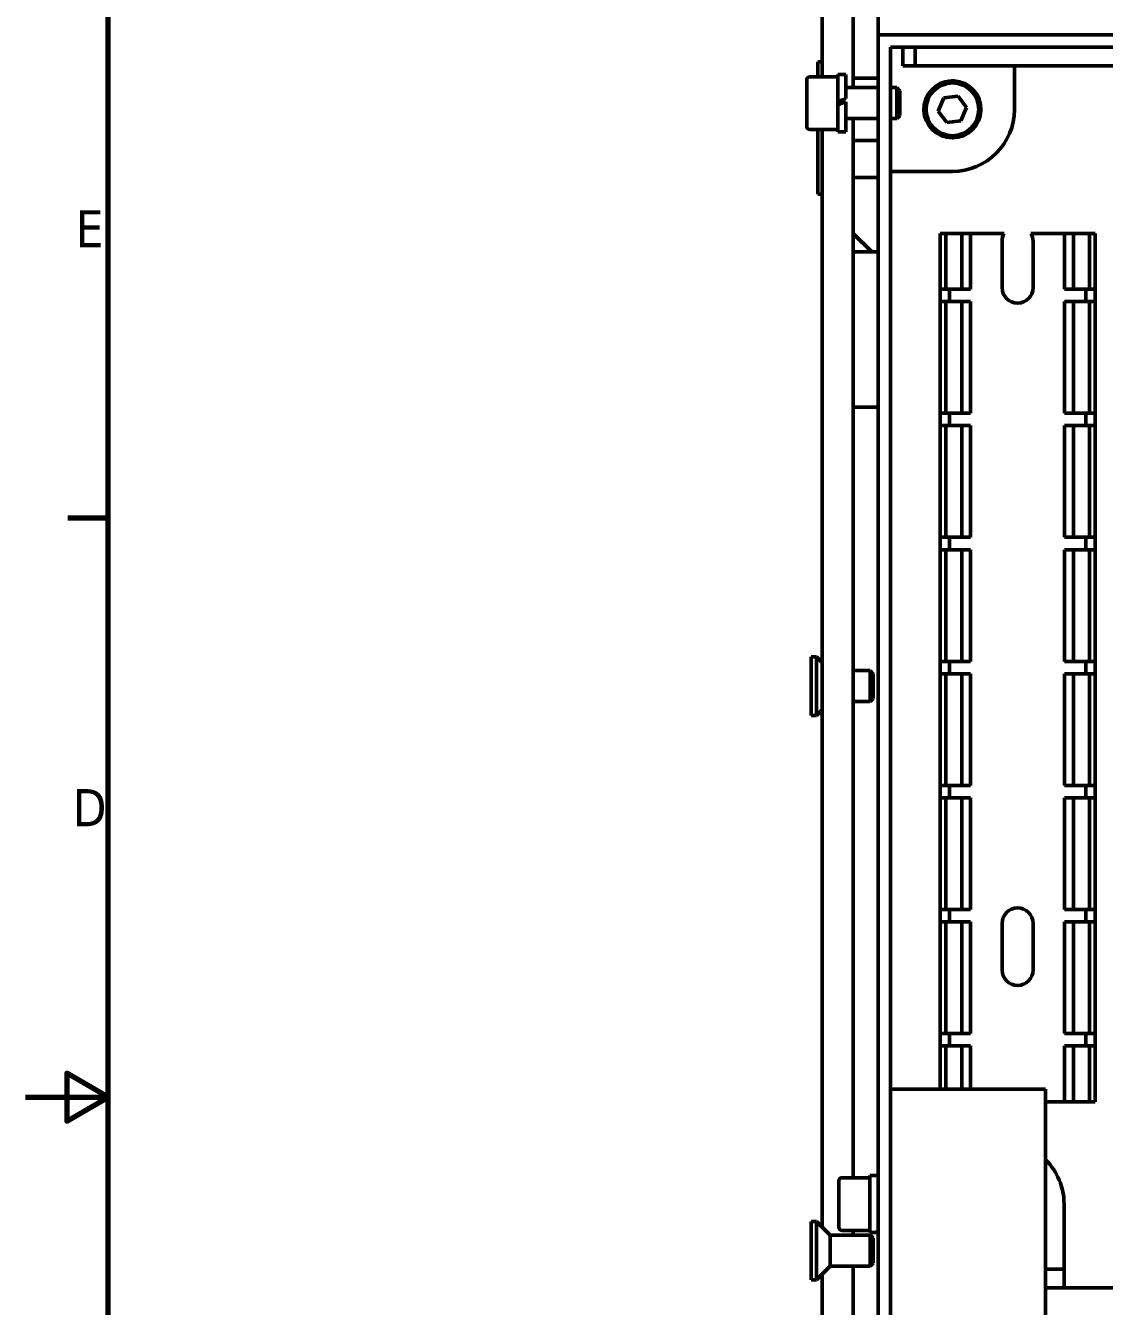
# Model space of a CAD drawing. Header units: millimetres. Extents: x 0 to 792, y -110 to 1285.
# Drawn here: x 0 to 173.9, y 246.3 to 452.8 of the extents above; entities that cross this region are included whole.
import ezdxf

# ---------------------------------------------------------------- set-up
doc = ezdxf.new("R2010")
doc.units = ezdxf.units.MM
doc.header["$LTSCALE"] = 1.333333
doc.layers.add('Border (ISO)', color=7, linetype='Continuous', lineweight=70)
doc.layers.add('Visible (ISO)', color=7, linetype='Continuous', lineweight=50)
doc.styles.add('Note Text (JIS)', font='tahoma.ttf')

# ---------------------------------------------------------------- blocks, each defined once
blk = doc.blocks.new('Borders Default Border')
at = {"layer": 'Border (ISO)'}
blk.add_line((10, 280), (5.1, 280), dxfattribs=at)
at = {"layer": 'Border (ISO)', "flags": 128}
for points in [[(10, 10), (10, 410), (584, 410), (584, 10), (10, 10)], [(0, 210), (10, 210), (5, 212.89), (5, 207.11), (10, 210)]]:
    blk.add_lwpolyline(points, dxfattribs=at)
at = {"layer": 'Border (ISO)', "char_height": 4.5, "attachment_point": 7, "style": 'Note Text (JIS)'}
for s, insert in [('E', (6.06, 312.75)), ('D', (5.7, 242.75))]:
    blk.add_mtext(s, dxfattribs=dict(at, insert=insert))

msp = doc.modelspace()

# ---------------------------------------------------------------- linework, layer by layer
at = {"layer": 'Visible (ISO)'}
for p, q in [((128.43, 444.51), (128.43, 739.66)), ((133.43, 442.76), (133.43, 729.26)), ((137.43, 451.26), (137.43, 459.26)), ((667.43, 451.26), (137.43, 451.26)), ((137.43, 451.26), (137.43, 31.26)), ((487.43, 451.26), (137.43, 451.26)), ((139.43, 33.26), (139.43, 449.26)), ((139.43, 449.26), (665.43, 449.26)), ((141.43, 446.26), (141.43, 449.26)), ((143.43, 446.26), (143.43, 449.26)), ((127.71, 444.51), (127.71, 446.93)), ((127.71, 446.93), (128.43, 446.93)), ((141.43, 446.26), (143.43, 446.26)), ((189.43, 446.26), (143.43, 446.26)), ((159.43, 439.26), (159.43, 446.26)), ((125.93, 436.51), (125.93, 444.01)), ((126.43, 444.51), (130.93, 444.51)), ((130.93, 444.86), (130.93, 440.51)), ((130.93, 444.86), (132.23, 444.86)), ((132.23, 444.86), (132.23, 440.99)), ((133.43, 444.26), (137.43, 444.26)), ((132.23, 442.76), (137.43, 442.76)), ((139.43, 442.76), (140.44, 442.76)), ((140.44, 437.76), (140.44, 442.76)), ((140.93, 442.27), (140.44, 442.76)), ((140.93, 442.27), (140.93, 438.25)), ((149.17, 443.5), (149.17, 443.85)), ((149.22, 443.5), (149.22, 443.85)), ((149.69, 443.85), (149.69, 443.5)), ((130.93, 439.99), (130.93, 440.51)), ((130.93, 439.99), (130.93, 439.99)), ((130.93, 439.99), (130.93, 435.66)), ((132.23, 440.47), (132.23, 440.47)), ((132.23, 440.47), (132.23, 435.66)), ((147.14, 438.99), (148.05, 441.11)), ((148.05, 441.11), (150.34, 441.38)), ((150.34, 441.38), (151.72, 439.53)), ((140.93, 438.25), (140.44, 437.76)), ((148.52, 437.14), (147.14, 438.99)), ((151.72, 439.53), (150.81, 437.41)), ((126.43, 436.01), (130.93, 436.01)), ((127.71, 425.59), (127.71, 436.01)), ((128.43, 259.06), (128.43, 436.01)), ((132.23, 437.76), (137.43, 437.76)), ((133.43, 267.01), (133.43, 437.76)), ((139.43, 437.76), (140.44, 437.76)), ((150.81, 437.41), (148.52, 437.14)), ((130.93, 435.66), (132.23, 435.66)), ((133.43, 434.26), (137.43, 434.26)), ((133.43, 428.26), (137.43, 428.26)), ((139.43, 429.26), (149.43, 429.26)), ((127.71, 425.59), (128.43, 425.59)), ((136.43, 416.26), (133.43, 419.26)), ((147.58, 419.26), (147.43, 419.26)), ((147.43, 410.26), (147.43, 419.26)), ((147.58, 419.26), (148.34, 419.26)), ((148.64, 419.26), (148.34, 419.26)), ((148.34, 410.26), (148.34, 419.26)), ((148.64, 419.26), (150.93, 419.26)), ((150.93, 419.26), (151.84, 419.26)), ((150.93, 410.26), (150.93, 419.26)), ((151.84, 419.26), (152.34, 419.26)), ((157.76, 419.26), (152.34, 419.26)), ((152.34, 410.26), (152.34, 419.26)), ((167.51, 419.26), (162.09, 419.26)), ((168.01, 419.26), (167.51, 419.26)), ((167.51, 419.26), (167.51, 410.26)), ((168.93, 419.26), (168.01, 419.26)), ((171.22, 419.26), (168.93, 419.26)), ((168.93, 410.26), (168.93, 419.26)), ((171.22, 419.26), (171.51, 419.26)), ((172.28, 419.26), (171.51, 419.26)), ((171.51, 419.26), (171.51, 410.26)), ((172.28, 419.26), (172.43, 419.26)), ((172.43, 410.26), (172.43, 419.26)), ((157.43, 410.51), (157.43, 418.01)), ((162.43, 418.01), (162.43, 410.51)), ((136.43, 416.26), (133.43, 416.26)), ((137.43, 416.26), (133.43, 416.26)), ((133.43, 391.26), (133.43, 410.26)), ((147.43, 408.26), (147.43, 410.26)), ((147.58, 410.26), (147.43, 410.26)), ((147.58, 410.26), (148.34, 410.26)), ((148.64, 410.26), (148.34, 410.26)), ((148.64, 410.26), (150.93, 410.26)), ((148.93, 410.26), (148.93, 408.26)), ((150.93, 410.26), (151.84, 410.26)), ((152.34, 410.26), (151.84, 410.26)), ((167.51, 410.26), (168.01, 410.26)), ((168.93, 410.26), (168.01, 410.26)), ((171.22, 410.26), (168.93, 410.26)), ((170.93, 410.26), (170.93, 408.26)), ((171.22, 410.26), (171.51, 410.26)), ((172.28, 410.26), (171.51, 410.26)), ((172.28, 410.26), (172.43, 410.26)), ((172.43, 408.26), (172.43, 410.26)), ((147.43, 390.26), (147.43, 408.26)), ((147.43, 408.26), (147.58, 408.26)), ((148.34, 408.26), (147.58, 408.26)), ((148.34, 408.26), (148.64, 408.26)), ((148.34, 390.26), (148.34, 408.26)), ((150.93, 408.26), (148.64, 408.26)), ((151.84, 408.26), (150.93, 408.26)), ((150.93, 390.26), (150.93, 408.26)), ((151.84, 408.26), (152.34, 408.26)), ((152.34, 390.26), (152.34, 408.26)), ((168.01, 408.26), (167.51, 408.26)), ((167.51, 408.26), (167.51, 390.26)), ((168.01, 408.26), (168.93, 408.26)), ((168.93, 408.26), (171.22, 408.26)), ((168.93, 390.26), (168.93, 408.26)), ((171.51, 408.26), (171.22, 408.26)), ((171.51, 408.26), (172.28, 408.26)), ((171.51, 408.26), (171.51, 390.26)), ((172.43, 408.26), (172.28, 408.26)), ((172.43, 390.26), (172.43, 408.26)), ((133.43, 391.26), (137.43, 391.26)), ((147.43, 388.26), (147.43, 390.26)), ((147.58, 390.26), (147.43, 390.26)), ((147.43, 370.26), (147.43, 388.26)), ((147.43, 388.26), (147.58, 388.26)), ((147.58, 390.26), (148.34, 390.26)), ((148.34, 388.26), (147.58, 388.26)), ((148.64, 390.26), (148.34, 390.26)), ((148.34, 388.26), (148.64, 388.26)), ((148.34, 370.26), (148.34, 388.26)), ((148.64, 390.26), (150.93, 390.26)), ((150.93, 388.26), (148.64, 388.26)), ((148.93, 390.26), (148.93, 388.26)), ((150.93, 390.26), (151.84, 390.26)), ((151.84, 388.26), (150.93, 388.26)), ((150.93, 370.26), (150.93, 388.26)), ((152.34, 390.26), (151.84, 390.26)), ((151.84, 388.26), (152.34, 388.26)), ((152.34, 370.26), (152.34, 388.26)), ((167.51, 390.26), (168.01, 390.26)), ((168.01, 388.26), (167.51, 388.26)), ((167.51, 388.26), (167.51, 370.26)), ((168.93, 390.26), (168.01, 390.26)), ((168.01, 388.26), (168.93, 388.26)), ((171.22, 390.26), (168.93, 390.26)), ((168.93, 388.26), (171.22, 388.26)), ((168.93, 370.26), (168.93, 388.26)), ((170.93, 390.26), (170.93, 388.26)), ((171.22, 390.26), (171.51, 390.26)), ((171.51, 388.26), (171.22, 388.26)), ((172.28, 390.26), (171.51, 390.26)), ((171.51, 388.26), (172.28, 388.26)), ((171.51, 388.26), (171.51, 370.26)), ((172.28, 390.26), (172.43, 390.26)), ((172.43, 388.26), (172.28, 388.26)), ((172.43, 388.26), (172.43, 390.26)), ((172.43, 370.26), (172.43, 388.26)), ((147.43, 368.26), (147.43, 370.26)), ((147.58, 370.26), (147.43, 370.26)), ((147.58, 370.26), (148.34, 370.26)), ((148.64, 370.26), (148.34, 370.26)), ((148.64, 370.26), (150.93, 370.26)), ((148.93, 370.26), (148.93, 368.26)), ((150.93, 370.26), (151.84, 370.26)), ((152.34, 370.26), (151.84, 370.26)), ((167.51, 370.26), (168.01, 370.26)), ((168.93, 370.26), (168.01, 370.26)), ((171.22, 370.26), (168.93, 370.26)), ((170.93, 370.26), (170.93, 368.26)), ((171.22, 370.26), (171.51, 370.26)), ((172.28, 370.26), (171.51, 370.26)), ((172.28, 370.26), (172.43, 370.26)), ((172.43, 368.26), (172.43, 370.26)), ((147.43, 350.26), (147.43, 368.26)), ((147.43, 368.26), (147.58, 368.26)), ((148.34, 368.26), (147.58, 368.26)), ((148.34, 368.26), (148.64, 368.26)), ((148.34, 350.26), (148.34, 368.26)), ((150.93, 368.26), (148.64, 368.26)), ((151.84, 368.26), (150.93, 368.26)), ((150.93, 350.26), (150.93, 368.26)), ((151.84, 368.26), (152.34, 368.26)), ((152.34, 350.26), (152.34, 368.26)), ((168.01, 368.26), (167.51, 368.26)), ((167.51, 368.26), (167.51, 350.26)), ((168.01, 368.26), (168.93, 368.26)), ((168.93, 368.26), (171.22, 368.26)), ((168.93, 350.26), (168.93, 368.26)), ((171.51, 368.26), (171.22, 368.26)), ((171.51, 368.26), (172.28, 368.26)), ((171.51, 368.26), (171.51, 350.26)), ((172.43, 368.26), (172.28, 368.26)), ((172.43, 350.26), (172.43, 368.26)), ((126.63, 341.54), (126.63, 350.97)), ((126.63, 350.97), (127.51, 350.97)), ((127.51, 341.54), (127.51, 350.97)), ((128.43, 350.06), (127.51, 350.97)), ((147.43, 348.26), (147.43, 350.26)), ((147.58, 350.26), (147.43, 350.26)), ((147.58, 350.26), (148.34, 350.26)), ((148.64, 350.26), (148.34, 350.26)), ((148.64, 350.26), (150.93, 350.26)), ((148.93, 350.26), (148.93, 348.26)), ((150.93, 350.26), (151.84, 350.26)), ((152.34, 350.26), (151.84, 350.26)), ((167.51, 350.26), (168.01, 350.26)), ((168.93, 350.26), (168.01, 350.26)), ((171.22, 350.26), (168.93, 350.26)), ((170.93, 350.26), (170.93, 348.26)), ((171.22, 350.26), (171.51, 350.26)), ((172.28, 350.26), (171.51, 350.26)), ((172.28, 350.26), (172.43, 350.26)), ((172.43, 348.26), (172.43, 350.26)), ((133.43, 348.76), (136.14, 348.76)), ((136.14, 343.76), (136.14, 348.76)), ((136.63, 348.27), (136.14, 348.76)), ((136.63, 348.27), (136.63, 344.25)), ((147.43, 330.26), (147.43, 348.26)), ((147.43, 348.26), (147.58, 348.26)), ((148.34, 348.26), (147.58, 348.26)), ((148.34, 348.26), (148.64, 348.26)), ((148.34, 330.26), (148.34, 348.26)), ((150.93, 348.26), (148.64, 348.26)), ((151.84, 348.26), (150.93, 348.26)), ((150.93, 330.26), (150.93, 348.26)), ((151.84, 348.26), (152.34, 348.26)), ((152.34, 330.26), (152.34, 348.26)), ((168.01, 348.26), (167.51, 348.26)), ((167.51, 348.26), (167.51, 330.26)), ((168.01, 348.26), (168.93, 348.26)), ((168.93, 348.26), (171.22, 348.26)), ((168.93, 330.26), (168.93, 348.26)), ((171.51, 348.26), (171.22, 348.26)), ((171.51, 348.26), (172.28, 348.26)), ((171.51, 348.26), (171.51, 330.26)), ((172.43, 348.26), (172.28, 348.26)), ((172.43, 330.26), (172.43, 348.26)), ((133.43, 343.76), (136.14, 343.76)), ((136.63, 344.25), (136.14, 343.76)), ((126.63, 341.54), (127.51, 341.54)), ((128.43, 342.46), (127.51, 341.54)), ((147.43, 328.26), (147.43, 330.26)), ((147.58, 330.26), (147.43, 330.26)), ((147.58, 330.26), (148.34, 330.26)), ((148.64, 330.26), (148.34, 330.26)), ((148.64, 330.26), (150.93, 330.26)), ((148.93, 330.26), (148.93, 328.26)), ((150.93, 330.26), (151.84, 330.26)), ((152.34, 330.26), (151.84, 330.26)), ((167.51, 330.26), (168.01, 330.26)), ((168.93, 330.26), (168.01, 330.26)), ((171.22, 330.26), (168.93, 330.26)), ((170.93, 330.26), (170.93, 328.26)), ((171.22, 330.26), (171.51, 330.26)), ((172.28, 330.26), (171.51, 330.26)), ((172.28, 330.26), (172.43, 330.26)), ((172.43, 328.26), (172.43, 330.26)), ((147.43, 310.26), (147.43, 328.26)), ((147.43, 328.26), (147.58, 328.26)), ((148.34, 328.26), (147.58, 328.26)), ((148.34, 328.26), (148.64, 328.26)), ((148.34, 310.26), (148.34, 328.26)), ((150.93, 328.26), (148.64, 328.26)), ((151.84, 328.26), (150.93, 328.26)), ((150.93, 310.26), (150.93, 328.26)), ((151.84, 328.26), (152.34, 328.26)), ((152.34, 310.26), (152.34, 328.26)), ((168.01, 328.26), (167.51, 328.26)), ((167.51, 328.26), (167.51, 310.26)), ((168.01, 328.26), (168.93, 328.26)), ((168.93, 328.26), (171.22, 328.26)), ((168.93, 310.26), (168.93, 328.26)), ((171.51, 328.26), (171.22, 328.26)), ((171.51, 328.26), (172.28, 328.26)), ((171.51, 328.26), (171.51, 310.26)), ((172.43, 328.26), (172.28, 328.26)), ((172.43, 310.26), (172.43, 328.26)), ((147.43, 308.26), (147.43, 310.26)), ((147.58, 310.26), (147.43, 310.26)), ((147.58, 310.26), (148.34, 310.26)), ((148.64, 310.26), (148.34, 310.26)), ((148.64, 310.26), (150.93, 310.26)), ((148.93, 310.26), (148.93, 308.26)), ((150.93, 310.26), (151.84, 310.26)), ((152.34, 310.26), (151.84, 310.26)), ((167.51, 310.26), (168.01, 310.26)), ((168.93, 310.26), (168.01, 310.26)), ((171.22, 310.26), (168.93, 310.26)), ((170.93, 310.26), (170.93, 308.26)), ((171.22, 310.26), (171.51, 310.26)), ((172.28, 310.26), (171.51, 310.26)), ((172.28, 310.26), (172.43, 310.26)), ((172.43, 308.26), (172.43, 310.26)), ((147.43, 290.26), (147.43, 308.26)), ((147.43, 308.26), (147.58, 308.26)), ((148.34, 308.26), (147.58, 308.26)), ((148.34, 308.26), (148.64, 308.26)), ((148.34, 290.26), (148.34, 308.26)), ((150.93, 308.26), (148.64, 308.26)), ((151.84, 308.26), (150.93, 308.26)), ((150.93, 290.26), (150.93, 308.26)), ((151.84, 308.26), (152.34, 308.26)), ((152.34, 290.26), (152.34, 308.26)), ((157.43, 300.51), (157.43, 308.01)), ((162.43, 308.01), (162.43, 300.51)), ((168.01, 308.26), (167.51, 308.26)), ((167.51, 308.26), (167.51, 290.26)), ((168.01, 308.26), (168.93, 308.26)), ((168.93, 308.26), (171.22, 308.26)), ((168.93, 290.26), (168.93, 308.26)), ((171.51, 308.26), (171.22, 308.26)), ((171.51, 308.26), (172.28, 308.26)), ((171.51, 308.26), (171.51, 290.26)), ((172.43, 308.26), (172.28, 308.26)), ((172.43, 290.26), (172.43, 308.26)), ((147.43, 288.26), (147.43, 290.26)), ((147.58, 290.26), (147.43, 290.26)), ((147.58, 290.26), (148.34, 290.26)), ((148.64, 290.26), (148.34, 290.26)), ((148.64, 290.26), (150.93, 290.26)), ((148.93, 290.26), (148.93, 288.26)), ((150.93, 290.26), (151.84, 290.26)), ((152.34, 290.26), (151.84, 290.26)), ((167.51, 290.26), (168.01, 290.26)), ((168.93, 290.26), (168.01, 290.26)), ((171.22, 290.26), (168.93, 290.26)), ((170.93, 290.26), (170.93, 288.26)), ((171.22, 290.26), (171.51, 290.26)), ((172.28, 290.26), (171.51, 290.26)), ((172.28, 290.26), (172.43, 290.26)), ((172.43, 288.26), (172.43, 290.26)), ((147.43, 281.26), (147.43, 288.26)), ((147.43, 288.26), (147.58, 288.26)), ((148.34, 288.26), (147.58, 288.26)), ((148.34, 288.26), (148.64, 288.26)), ((148.34, 281.26), (148.34, 288.26)), ((150.93, 288.26), (148.64, 288.26)), ((151.84, 288.26), (150.93, 288.26)), ((150.93, 281.26), (150.93, 288.26)), ((151.84, 288.26), (152.34, 288.26)), ((152.34, 281.26), (152.34, 288.26)), ((168.01, 288.26), (167.51, 288.26)), ((167.51, 288.26), (167.51, 279.26)), ((168.01, 288.26), (168.93, 288.26)), ((168.93, 288.26), (171.22, 288.26)), ((168.93, 279.26), (168.93, 288.26)), ((171.51, 288.26), (171.22, 288.26)), ((171.51, 288.26), (172.28, 288.26)), ((171.51, 288.26), (171.51, 279.26)), ((172.43, 288.26), (172.28, 288.26)), ((172.43, 279.26), (172.43, 288.26)), ((164.43, 281.26), (139.43, 281.26)), ((164.43, 277.26), (164.43, 281.26)), ((167.51, 279.26), (164.43, 279.26)), ((167.51, 279.26), (168.01, 279.26)), ((168.93, 279.26), (168.01, 279.26)), ((171.22, 279.26), (168.93, 279.26)), ((171.22, 279.26), (171.51, 279.26)), ((172.28, 279.26), (171.51, 279.26)), ((172.28, 279.26), (172.43, 279.26)), ((164.43, 277.26), (164.43, 205.26)), ((131.13, 259.01), (131.13, 266.51)), ((131.63, 267.01), (136.13, 267.01)), ((136.13, 267.36), (136.13, 258.17)), ((136.13, 267.36), (137.43, 267.36)), ((167.43, 262.76), (167.43, 252.26)), ((126.63, 250.54), (126.63, 259.97)), ((126.63, 259.97), (127.51, 259.97)), ((127.51, 250.54), (127.51, 259.97)), ((129.73, 257.76), (127.51, 259.97)), ((131.63, 258.51), (136.13, 258.51)), ((133.43, 257.76), (133.43, 258.51)), ((136.84, 258.16), (137.43, 258.16)), ((129.73, 252.76), (129.73, 257.76)), ((129.73, 257.76), (136.14, 257.76)), ((136.14, 252.76), (136.14, 257.76)), ((136.63, 257.27), (136.14, 257.76)), ((136.63, 257.27), (136.63, 253.25)), ((129.73, 252.76), (127.51, 250.54)), ((129.73, 252.76), (136.14, 252.76)), ((133.43, 237.01), (133.43, 252.76)), ((136.63, 253.25), (136.14, 252.76)), ((167.43, 252.26), (164.43, 252.26)), ((167.43, 252.26), (167.43, 249.26)), ((126.63, 250.54), (127.51, 250.54)), ((128.43, 101.86), (128.43, 251.46)), ((164.43, 249.26), (182.43, 249.26))]:
    msp.add_line(p, q, dxfattribs=at)
msp.add_circle((149.43, 439.26), 4.25, dxfattribs=at)
for centre, radius, start, end in [((126.43, 444.01), 0.5, 90, 180), ((149.43, 439.26), 4.6, 93.2402, 86.7598), ((149.43, 439.26), 4.6, 86.7598, 92.656), ((149.43, 439.26), 10, 270, 0), ((126.43, 436.51), 0.5, 180, 270), ((159.93, 418.01), 2.5, 150, 180), ((159.93, 418.01), 2.5, 0, 30), ((159.93, 410.51), 2.5, 180, 0), ((159.93, 308.01), 2.5, 0, 180), ((159.93, 300.51), 2.5, 180, 0), ((157.43, 262.76), 10, 0, 45.573), ((131.63, 266.51), 0.5, 90, 180), ((131.63, 259.01), 0.5, 180, 270)]:
    msp.add_arc(centre, radius, start, end, dxfattribs=at)
for centre, major_axis, ratio, start_param, end_param in [((130.21, 440.26), (-12.64, -4.6), 0.000346, 1.627222, 1.730736), ((131.64, 440.26), (-12.64, -4.6), 0.000346, 1.514118, 1.617026), ((131.64, 440.26), (-7.01, -2.55), 0.000346, 1.470454, 1.654361), ((135.41, 262.76), (-12.64, 0), 0.36397, 1.627348, 1.730862), ((136.84, 262.76), (-12.64, 0), 0.36397, 1.514244, 1.617152)]:
    msp.add_ellipse(centre, major_axis=major_axis, ratio=ratio, start_param=start_param, end_param=end_param, dxfattribs=at)

# ---------------------------------------------------------------- block references
at = {"xscale": 1.333333333333333, "yscale": 1.333333333333333, "zscale": 1.333333333333333}
msp.add_blockref('Borders Default Border', (0, 0), dxfattribs=at)

doc.saveas('drawing.dxf')
